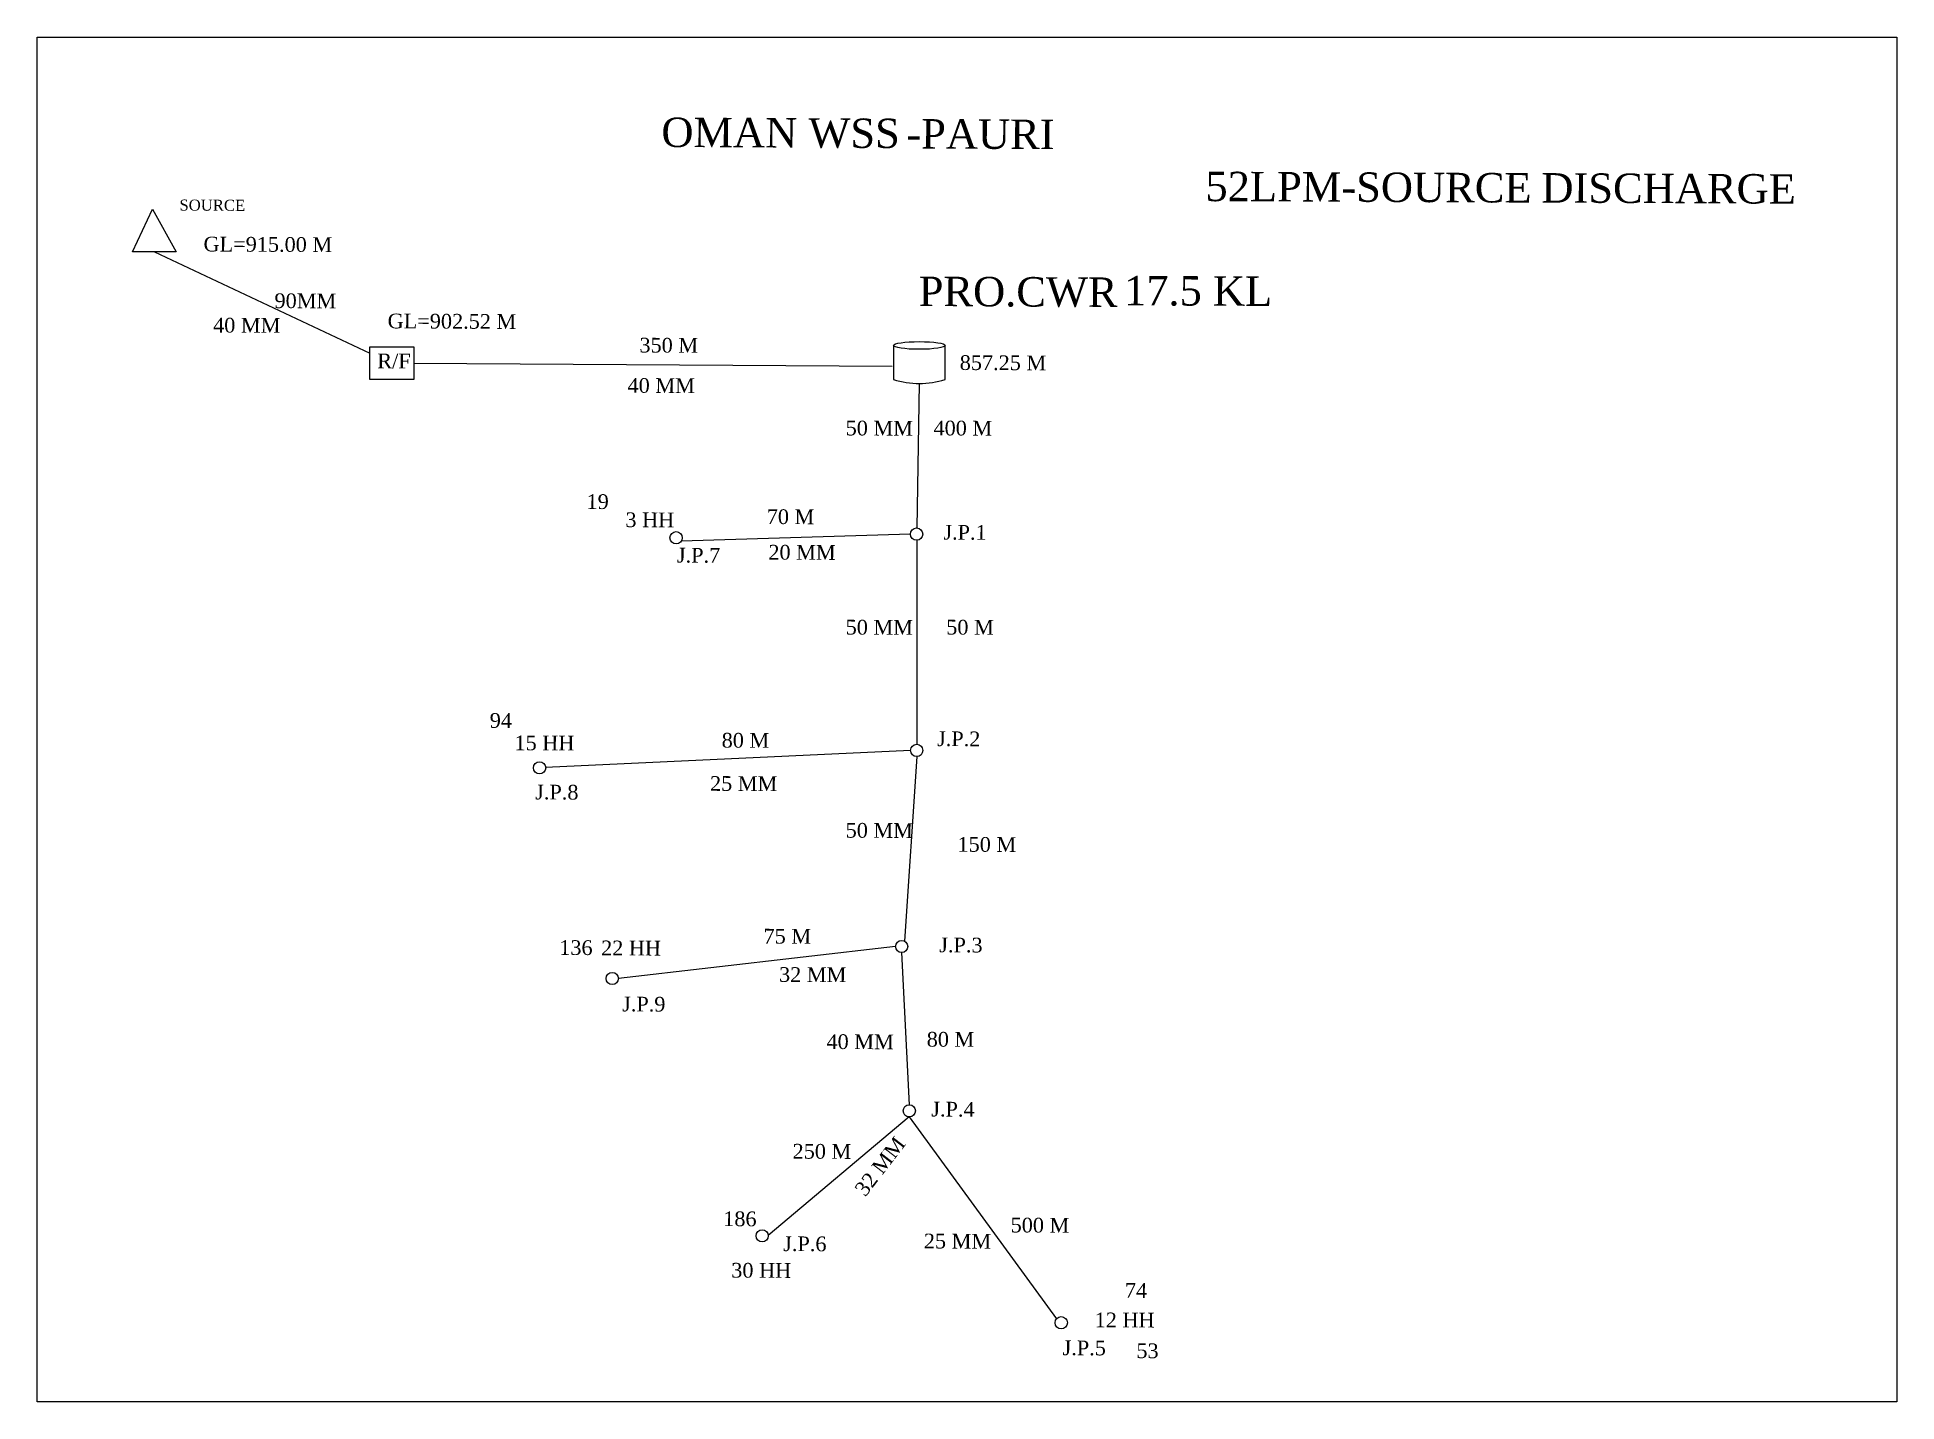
# Model space of a CAD drawing. Header units: millimetres. Extents: x 984 to 28701, y 381 to 20717.
import ezdxf

# ---------------------------------------------------------------- set-up
doc = ezdxf.new("R2010")
doc.units = ezdxf.units.MM
doc.layers.add('Layer1', color=1, linetype='Continuous')
doc.styles.add('style1', font='times.ttf')

# ---------------------------------------------------------------- blocks, each defined once
blk = doc.blocks.new('A$C608743F8')
at = {"layer": 'Layer1', "color": 5}
blk.add_line((537.7, 20.5), (537.7, 186.5), dxfattribs=at)
blk.add_lwpolyline([(281.4, 187.8), (281.4, 20.6, 0.160589), (537.9, 20.6)], format="xyb", dxfattribs=at)
blk.add_ellipse((410, 189.1), major_axis=(-128.9, 0), ratio=0.148882, dxfattribs=at)

msp = doc.modelspace()

# ---------------------------------------------------------------- linework, layer by layer
for p, q in [((2404, 17519), (2703, 18154)), ((2703, 18154), (3058, 17519)), ((3058, 17519), (2404, 17519))]:
    msp.add_line(p, q)
at = {"color": 1}
for p, q in [((2731, 17519), (5944, 16006)), ((6596, 15860), (13727, 15815)), ((14132, 15556), (14093, 13403)), ((14000, 13312), (10584, 13208)), ((14093, 13221), (14093, 10180)), ((14002, 10089), (8563, 9833)), ((14093, 9998), (13910, 7247)), ((13778, 7166), (9647, 6690)), ((13869, 7075), (13983, 4809)), ((13983, 4626), (11881, 2862)), ((13983, 4626), (16176, 1616))]:
    msp.add_line(p, q, dxfattribs=at)
msp.add_lwpolyline([(984, 20717), (28701, 20717), (28701, 381), (984, 381)], close=True)
at = {"color": 5}
msp.add_lwpolyline([(5944, 16103), (6596, 16103), (6596, 15617), (5944, 15617)], close=True, dxfattribs=at)
for centre in [(10507, 13258), (14092, 13312), (14093, 10089), (8472, 9829), (13869, 7166), (9556, 6690), (13983, 4717), (11790, 2855), (16248, 1560)]:
    msp.add_circle(centre, 91.2, dxfattribs=at)

# ---------------------------------------------------------------- block references
at = {"xscale": 3, "yscale": 3, "zscale": 3}
msp.add_blockref('A$C608743F8', (12903, 15556), dxfattribs=at)

# ---------------------------------------------------------------- texts
at = {"color": 0, "lineweight": 20, "attachment_point": 1, "line_spacing_factor": 0.9, "style": 'style1'}
for s, insert, char_height, width, rotation in [('OMAN WSS', (10289, 19520), 438.8, 4674.84, 359.7267), ('-PAURI', (13940, 19498), 438.8, 4674.84, 359.7267), ('52LPM-SOURCE', (18398, 18714), 438.79, 4674.84, 359.7267), ('DISCHARGE', (23405, 18692), 438.8, 4674.84, 359.7267), ('SOURCE', (3105, 18298), 164.5, 1753.06, 359.7267), ('GL=915.00 M ', (3464, 17744), 219.39, 2337.42, 359.7267), ('PRO.CWR ', (14124, 17150), 438.8, 4674.84, 359.7267), ('17.5 KL', (17184, 17161), 438.8, 4674.84, 359.7267), ('90MM', (4522, 16900), 219.4, 2337.42, 359.7267), ('40 MM', (3607, 16536), 219.4, 2337.42, 359.7267), ('GL=902.52 M ', (6208, 16598), 219.39, 2337.42, 359.7267), ('350 M', (9961, 16238), 219.4, 2337.42, 359.7267), ('R/F', (6054, 16003), 219.4, 2337.42, 359.7267), ('857.25 M', (14735, 15978), 219.4, 2337.42, 359.7267), ('40 MM', (9784, 15638), 219.4, 2337.42, 359.7267), ('50 MM', (13035, 15003), 219.4, 2337.42, 359.7267), ('400 M', (14344, 15003), 219.4, 2337.42, 359.7267), ('19', (9173, 13907), 219.4, 2337.42, 359.7267), ('3 HH', (9752, 13636), 219.4, 2337.42, 359.7267), ('70 M', (11859, 13682), 219.4, 2337.42, 359.7267), ('J.P.1', (14492, 13450), 219.4, 2337.42, 359.7267), ('J.P.7', (10521, 13108), 219.4, 2337.42, 359.7267), ('20 MM', (11883, 13152), 219.4, 2337.42, 359.7267), ('50 MM', (13035, 12035), 219.4, 2337.42, 359.7267), ('50 M', (14534, 12035), 219.4, 2337.42, 359.7267), ('94', (7730, 10645), 219.4, 2337.42, 359.7267), ('15 HH', (8099, 10311), 219.4, 2337.42, 359.7267), ('80 M', (11187, 10350), 219.4, 2337.42, 359.7267), ('J.P.2', (14398, 10373), 219.4, 2337.42, 359.7267), ('25 MM', (11013, 9706), 219.4, 2337.42, 359.7267), ('J.P.8', (8408, 9578), 219.4, 2337.42, 359.7267), ('50 MM', (13035, 9008), 219.4, 2337.42, 359.7267), ('150 M', (14702, 8799), 219.4, 2337.42, 359.7267), ('136', (8766, 7261), 219.4, 2337.42, 359.7267), ('22 HH', (9390, 7255), 219.4, 2337.42, 359.7267), ('75 M', (11811, 7430), 219.4, 2337.42, 359.7267), ('J.P.3', (14431, 7300), 219.4, 2337.42, 359.7267), ('32 MM', (12042, 6859), 219.4, 2337.42, 359.7267), ('J.P.9', (9704, 6419), 219.4, 2337.42, 359.7267), ('40 MM', (12749, 5859), 219.4, 2337.42, 359.7267), ('80 M', (14243, 5894), 219.4, 2337.42, 359.7267), ('J.P.4', (14312, 4853), 219.4, 2337.42, 359.7267), ('250 M', (12244, 4225), 219.4, 2337.42, 359.7267), ('32 MM', (13153, 3560), 219.4, 2337.42, 52.3819), ('186', (11210, 3219), 219.4, 2337.42, 359.7267), ('500 M', (15494, 3125), 219.4, 2337.42, 359.7267), ('J.P.6', (12105, 2847), 219.4, 2337.42, 359.7267), ('25 MM', (14200, 2887), 219.4, 2337.42, 359.7267), ('30 HH', (11330, 2452), 219.4, 2337.42, 359.7267), ('74', (17197, 2151), 219.4, 2337.42, 359.7267), ('12 HH', (16746, 1712), 219.4, 2337.42, 359.7267), ('J.P.5', (16269, 1296), 219.4, 2337.42, 359.7267), ('53', (17368, 1252), 219.4, 2337.42, 359.7267)]:
    msp.add_mtext(s, dxfattribs=dict(at, insert=insert, char_height=char_height, width=width, rotation=rotation))

doc.saveas('drawing.dxf')
